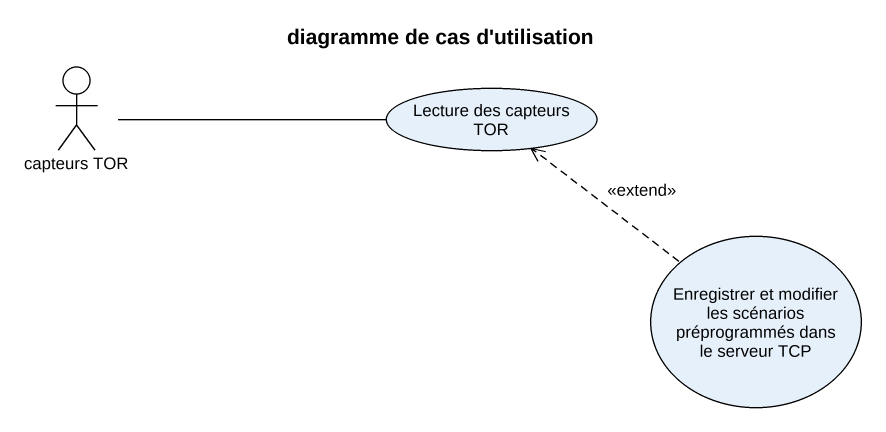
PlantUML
@startuml
title diagramme de cas d'utilisation
actor "capteurs TOR" as capteurs_TOR
usecase "Lecture des capteurs TOR" as Lecture_des_capteurs_TOR
usecase "Enregistrer et modifier les scénarios préprogrammés dans le serveur TCP" as Enregistrer_et_modifier_les
capteurs_TOR -right- Lecture_des_capteurs_TOR
Enregistrer_et_modifier_les .up.> Lecture_des_capteurs_TOR : <<extend>>
@enduml
